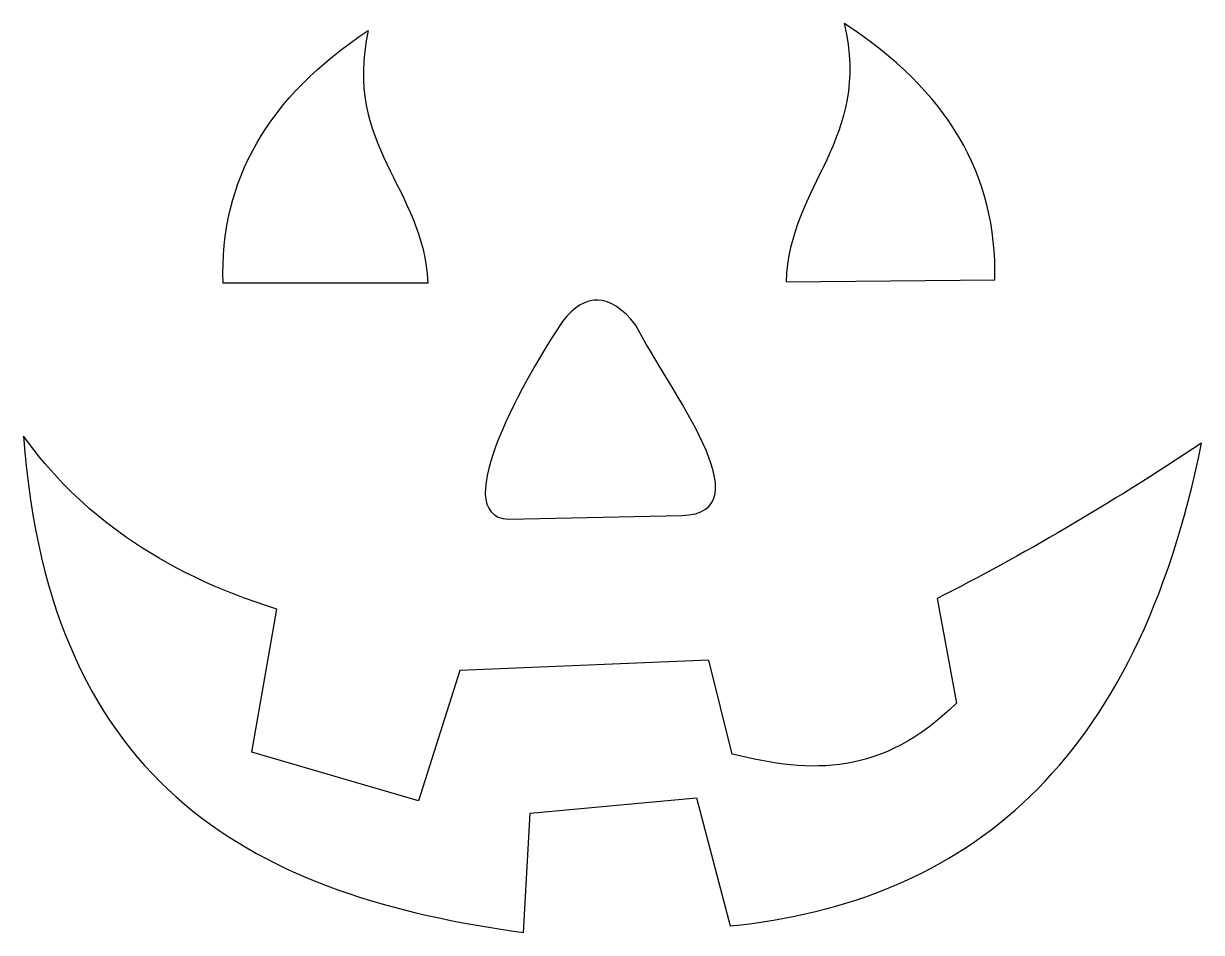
# Model space of a CAD drawing. Header units: centimetres. Extents: x -5.3 to 5.3, y -4.1 to 4.1.
import ezdxf

# ---------------------------------------------------------------- set-up
doc = ezdxf.new("R2010")
doc.units = ezdxf.units.CM
doc.header["$MEASUREMENT"] = 0
doc.layers.add('Camada 1', color=7, linetype='Continuous')

msp = doc.modelspace()

# ---------------------------------------------------------------- linework, layer by layer
at = {"layer": 'Camada 1'}
for points, knots in [([(1.56575, 1.76865), (1.59816, 2.65341), (2.3368, 3.04336), (2.09116, 4.09777), (2.09116, 4.09777), (3.02077, 3.49928), (3.4734, 2.72937), (3.44995, 1.78838), (3.44995, 1.78838), (3.44995, 1.78838), (1.56575, 1.76865), (1.56575, 1.76865)], [0, 0, 0, 0, 0.25, 0.25, 0.25, 0.25, 0.5, 0.5, 0.5, 0.5, 1, 1, 1, 1]), ([(-1.66558, 1.75716), (-1.70569, 2.62428), (-2.43393, 2.9997), (-2.20337, 4.03618), (-2.20337, 4.03618), (-3.10891, 3.44034), (-3.54579, 2.6808), (-3.51356, 1.75835), (-3.51356, 1.75835), (-3.51356, 1.75835), (-1.66558, 1.75716), (-1.66558, 1.75716)], [0, 0, 0, 0, 0.25, 0.25, 0.25, 0.25, 0.5, 0.5, 0.5, 0.5, 1, 1, 1, 1]), ([(-0.45098, 1.41252), (-0.2432, 1.67814), (-0.02349, 1.66821), (0.20892, 1.3826), (0.20892, 1.3826), (0.50007, 0.80478), (1.3974, -0.31198), (0.62172, -0.33923), (0.62172, -0.33923), (0.62172, -0.33923), (-0.93721, -0.37177), (-0.93721, -0.37177), (-0.93721, -0.37177), (-1.51492, -0.34281), (-0.75398, 0.95751), (-0.45098, 1.41252)], [0, 0, 0, 0, 0.2, 0.2, 0.2, 0.2, 0.4, 0.4, 0.4, 0.4, 0.6, 0.6, 0.6, 0.6, 1, 1, 1, 1]), ([(-5.31447, 0.37755), (-4.82028, -0.30904), (-4.09421, -0.85128), (-3.02942, -1.18227), (-3.02942, -1.18227), (-3.02942, -1.18227), (-3.25395, -2.47293), (-3.25395, -2.47293), (-3.25395, -2.47293), (-3.25395, -2.47293), (-1.74995, -2.91206), (-1.74995, -2.91206), (-1.74995, -2.91206), (-1.74995, -2.91206), (-1.37638, -1.73617), (-1.37638, -1.73617), (-1.37638, -1.73617), (-1.37638, -1.73617), (0.86803, -1.64272), (0.86803, -1.64272), (0.86803, -1.64272), (0.86803, -1.64272), (1.0807, -2.49042), (1.0807, -2.49042), (1.0807, -2.49042), (1.80664, -2.66854), (2.42732, -2.68973), (3.10524, -2.03036), (3.10524, -2.03036), (3.10524, -2.03036), (2.92829, -1.08672), (2.92829, -1.08672), (2.92829, -1.08672), (3.68439, -0.70622), (4.47981, -0.23944), (5.31451, 0.31377), (5.31451, 0.31377), (4.73407, -2.58302), (3.19509, -3.82421), (1.06125, -4.03913), (1.06125, -4.03913), (1.06125, -4.03913), (0.75846, -2.88322), (0.75846, -2.88322), (0.75846, -2.88322), (0.75846, -2.88322), (-0.74276, -3.02297), (-0.74276, -3.02297), (-0.74276, -3.02297), (-0.74276, -3.02297), (-0.80338, -4.09779), (-0.80338, -4.09779), (-0.80338, -4.09779), (-3.1787, -3.77631), (-5.0846, -2.82444), (-5.31447, 0.37755)], [0, 0, 0, 0, 0.06666667, 0.06666667, 0.06666667, 0.06666667, 0.13333333, 0.13333333, 0.13333333, 0.13333333, 0.2, 0.2, 0.2, 0.2, 0.26666667, 0.26666667, 0.26666667, 0.26666667, 0.33333333, 0.33333333, 0.33333333, 0.33333333, 0.4, 0.4, 0.4, 0.4, 0.46666667, 0.46666667, 0.46666667, 0.46666667, 0.53333333, 0.53333333, 0.53333333, 0.53333333, 0.6, 0.6, 0.6, 0.6, 0.66666667, 0.66666667, 0.66666667, 0.66666667, 0.73333333, 0.73333333, 0.73333333, 0.73333333, 0.8, 0.8, 0.8, 0.8, 0.86666667, 0.86666667, 0.86666667, 0.86666667, 1, 1, 1, 1])]:
    msp.add_open_spline(points, degree=3, knots=knots, dxfattribs=at)

doc.saveas('drawing.dxf')
